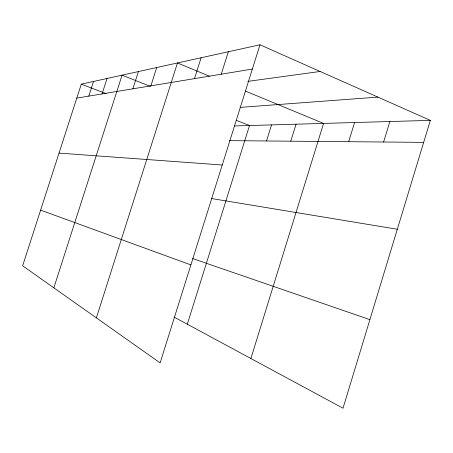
<?xml version="1.0" encoding="UTF-8"?>
<svg xmlns="http://www.w3.org/2000/svg" width="453" height="453" viewBox="0 0 453 453"><rect width="100%" height="100%" fill="white"/><g stroke="black" fill="none" stroke-linecap="round" stroke-linejoin="round"><path stroke-width="0.68" d="M259.977 44.79L160.13 362.904L22.65 265.786L81.297 84.15L259.977 44.79L430.35 120.373L343.023 408.21L174.02 317.043M383.606 142.01L389.863 121.529M348.691 141.698L354.58 122.537M290.792 141.183L296.069 124.201M250.888 358.51L323.561 123.42L245.362 91.064M266.523 140.968L271.534 124.903M187.31 324.212L249.512 125.526L236.364 120.334M221.24 74.207L228.318 51.761M96.387 317.876L177.457 62.967L209.456 76.206M194.49 78.629L201.104 57.758M132.871 88.822L138.392 71.574M150.883 85.844L156.721 67.537M102.061 93.924L107.027 78.482M53.845 287.825L122.072 75.17L150.339 86.342M88.788 96.115L93.511 81.461M76.795 98.103L252.361 69.054M247.853 81.376L320.124 71.472M240.067 107.389L377.915 97.112M234.699 125.951L430.35 120.373M229.394 140.64L423.68 142.367M59.032 153.103L222.247 165M211.404 198.51L397.315 229.263M192.565 258.516L369.891 319.642M40.623 210.118L190.889 264.903M81.297 84.15L106.166 93.652"/></g></svg>
